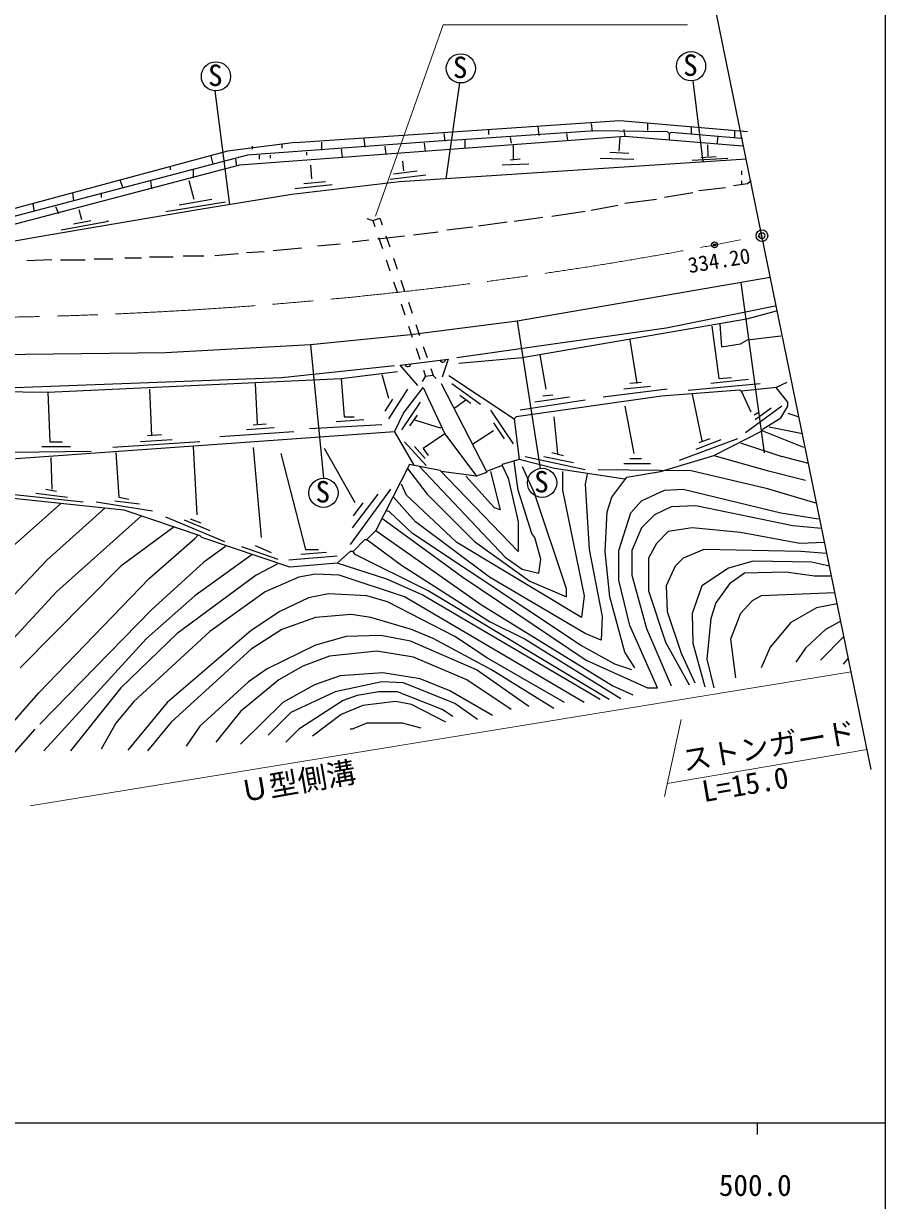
# Model space of a CAD drawing. Units: millimetres, scale not verified. Extents: x 40000 to 680000, y 20000 to 380000.
# Drawn here: x 505148 to 579000, y 198357 to 299199 of the extents above; entities that cross this region are included whole.
import ezdxf
from ezdxf.enums import TextEntityAlignment as Align

# ---------------------------------------------------------------- set-up
doc = ezdxf.new("R2010")
doc.units = ezdxf.units.MM
doc.header["$LTSCALE"] = 1000
doc.header["$PDMODE"] = 32
doc.header["$PDSIZE"] = 500
doc.linetypes.add('CHAIN', pattern=[18.5, 12, -1.5, 3.5, -1.5])
for name, color, linetype, lineweight in [('M-BGD', 7, 'Continuous', 25), ('M-BMK', 2, 'CHAIN', 13), ('M-BMK-SRVR', 3, 'Continuous', 25), ('M-STR-HTXT', 7, 'Continuous', 13), ('M-TTL-BAND', 7, 'Continuous', 25)]:
    doc.layers.add(name, color=color, linetype=linetype, lineweight=lineweight)
doc.layers.add('M-OTRS', color=6, linetype='Continuous')
doc.styles.add('ＭＳ ゴシック', font='')
doc.styles.get('ＭＳ ゴシック').set_extended_font_data('MS Gothic')

msp = doc.modelspace()

# ---------------------------------------------------------------- linework, layer by layer
at = {"layer": 'M-BGD'}
for p, q in [((542493, 294112), (541319, 285897)), ((562494, 294298), (563355, 287340)), ((521531, 293427), (522809, 283678)), ((528421, 289009), (556244, 290887)), ((553789, 290633), (553873, 289955)), ((556244, 290887), (567166, 289955)), ((558615, 290633), (558615, 290040)), ((556667, 289532), (523647, 287077)), ((541173, 289786), (541258, 289109)), ((541851, 289193), (554127, 290040)), ((544983, 290125), (544983, 289701)), ((546846, 289447), (546931, 288939)), ((549217, 290379), (549301, 289617)), ((551672, 289786), (551757, 289193)), ((554127, 290040), (560308, 289955)), ((556244, 289447), (556159, 288262)), ((556583, 290125), (556667, 289532)), ((566743, 288685), (556667, 289532)), ((560308, 289955), (560477, 289786)), ((560647, 289871), (560477, 289786)), ((560477, 289786), (560477, 289193)), ((566658, 289363), (560647, 289871)), ((562340, 290294), (562340, 289701)), ((564626, 289532), (564563, 288869)), ((566065, 290040), (566065, 289447)), ((566573, 289447), (566743, 289278)), ((528421, 289009), (522631, 288262)), ((541851, 289193), (524325, 287923)), ((524748, 288685), (524748, 288431)), ((527288, 288855), (527288, 288516)), ((530675, 289024), (530675, 288347)), ((532368, 288431), (532453, 287754)), ((534315, 289363), (534400, 288601)), ((536093, 288685), (536178, 288008)), ((539480, 288939), (539565, 288262)), ((542951, 289193), (542951, 288516)), ((547100, 288770), (547100, 287500)), ((563815, 287836), (563791, 288820)), ((524325, 287923), (496977, 280727)), ((522631, 288262), (498417, 281743)), ((521192, 287839), (521361, 287161)), ((523309, 287585), (523393, 286992)), ((525341, 287923), (525341, 287585)), ((526272, 287923), (526272, 287669)), ((529405, 288177), (529405, 287923)), ((567081, 287585), (537363, 285637)), ((537617, 287415), (537702, 286569)), ((547693, 287585), (546846, 287500)), ((554551, 287669), (557429, 287585)), ((555397, 288177), (557006, 288093)), ((562424, 287502), (565490, 287666)), ((563194, 287735), (564494, 287801)), ((523647, 287077), (496977, 280049)), ((517721, 286907), (517721, 286653)), ((519668, 286738), (519668, 285976)), ((529743, 287077), (529828, 285891)), ((536855, 286315), (538887, 286569)), ((548455, 287161), (546169, 287077)), ((566658, 286569), (566658, 286230)), ((513403, 285807), (513657, 285129)), ((516027, 285722), (516112, 285045)), ((519759, 284123), (519349, 285727)), ((537363, 285637), (528135, 284537)), ((531606, 285383), (528389, 285045)), ((531013, 285637), (529151, 285468)), ((536552, 285864), (539619, 286237)), ((567166, 285468), (565981, 285299)), ((566658, 285722), (566658, 285468)), ((567505, 285722), (567166, 285468)), ((509339, 284706), (509423, 284029)), ((511794, 284706), (511794, 284283)), ((528135, 284537), (520261, 283267)), ((562509, 284706), (560054, 284283)), ((565303, 285129), (563017, 284875)), ((505952, 283775), (506037, 283182)), ((507899, 283521), (508153, 282928)), ((517348, 283094), (522438, 283936)), ((518471, 283667), (521268, 284158)), ((556075, 283605), (553789, 283182)), ((559377, 284113), (556667, 283775)), ((520261, 283267), (507307, 281065)), ((510131, 282371), (509920, 283249)), ((534569, 282505), (535077, 282335)), ((535077, 282335), (535681, 282536)), ((535681, 282536), (535880, 281947)), ((549640, 282589), (547185, 282251)), ((553281, 283097), (550402, 282674)), ((508364, 281517), (512436, 282277)), ((509429, 282032), (510915, 282324)), ((512436, 282277), (512269, 282246)), ((535077, 282335), (535256, 281806)), ((543629, 281743), (541427, 281489)), ((546592, 282166), (544137, 281827)), ((507307, 281065), (494691, 278864)), ((534739, 280642), (533299, 280473)), ((537787, 280981), (535501, 280727)), ((535576, 280859), (535897, 279912)), ((536200, 281000), (536520, 280053)), ((540665, 281319), (538549, 281065)), ((523563, 279457), (521531, 279287)), ((525764, 279626), (524240, 279541)), ((528981, 279965), (526526, 279711)), ((532283, 280303), (530336, 280134)), ((507561, 278949), (505444, 278864)), ((508323, 278949), (510439, 278949)), ((511201, 279033), (512810, 279033)), ((513826, 279118), (515265, 279118)), ((515943, 279203), (517975, 279203)), ((518821, 279287), (520599, 279287)), ((536217, 278964), (536537, 278017)), ((536841, 279105), (537161, 278158)), ((569113, 277425), (547439, 273699)), ((536857, 277070), (537177, 276122)), ((537481, 277211), (537801, 276263)), ((566612, 276995), (568618, 262411)), ((538121, 275316), (538442, 274369)), ((537498, 275175), (537818, 274228)), ((569537, 274969), (560223, 273107)), ((569621, 274546), (567081, 273869)), ((547439, 273699), (538295, 272514)), ((538762, 273421), (539082, 272474)), ((547439, 273699), (549424, 261086)), ((567081, 273869), (547862, 270567)), ((564795, 273445), (564965, 271498)), ((538295, 272514), (529743, 271667)), ((538138, 273280), (538458, 272333)), ((560223, 273107), (542274, 270567)), ((564118, 273276), (564711, 268789)), ((567166, 272091), (570045, 272429)), ((529743, 271667), (517297, 270990)), ((529743, 271667), (530844, 260237)), ((538779, 271386), (539099, 270438)), ((539402, 271527), (539723, 270579)), ((557091, 272091), (557683, 268365)), ((564965, 271498), (566573, 271752)), ((566573, 271752), (567166, 272091)), ((517297, 270990), (491389, 270651)), ((547862, 270567), (542443, 270059)), ((549386, 270821), (549894, 267857)), ((527288, 268873), (536940, 269889)), ((532368, 268789), (537194, 269381)), ((539419, 269491), (539598, 268962)), ((540043, 269632), (540242, 269043)), ((504428, 268027), (527288, 268873)), ((507222, 267603), (532368, 268789)), ((525002, 268365), (525171, 264894)), ((532368, 268789), (532622, 265487)), ((535839, 269127), (536432, 267095)), ((539565, 268958), (539311, 268535)), ((540242, 269043), (539565, 268958)), ((540242, 269043), (540496, 268789)), ((540919, 268365), (544814, 260830)), ((541597, 269043), (547185, 265317)), ((541851, 268365), (544306, 266587)), ((558107, 268450), (557091, 268365)), ((562086, 267773), (568267, 268365)), ((567251, 268704), (564033, 268365)), ((564711, 268789), (565811, 268873)), ((570553, 268450), (569621, 268027)), ((483261, 268027), (507222, 267603)), ((507222, 267603), (507391, 263370)), ((515943, 267857), (516112, 263878)), ((538041, 267857), (536432, 265317)), ((537702, 265825), (539395, 268027)), ((539395, 268027), (541258, 264047)), ((542528, 267349), (543459, 266672)), ((559800, 267265), (547354, 265487)), ((550487, 267349), (549640, 267265)), ((560308, 267857), (554805, 267180)), ((558869, 268111), (556583, 267857)), ((566489, 267773), (559800, 267265)), ((562425, 267434), (563271, 263455)), ((566658, 267688), (566489, 267773)), ((569621, 268027), (566658, 267688)), ((567505, 265910), (566658, 267688)), ((570637, 266757), (569621, 268027)), ((536771, 267011), (536093, 265995)), ((539141, 266757), (537533, 264386)), ((543036, 266926), (542105, 266249)), ((553281, 266926), (547693, 266079)), ((551926, 267180), (548963, 266757)), ((556667, 266418), (557429, 262354)), ((570129, 266418), (566997, 264132)), ((569198, 266249), (567843, 265233)), ((570045, 265402), (570637, 266418)), ((570637, 266418), (570637, 266757)), ((534315, 265233), (531945, 265063)), ((532622, 265487), (533469, 265487)), ((536940, 264217), (537702, 265825)), ((538887, 265656), (538210, 264725)), ((538633, 265233), (540835, 264555)), ((545153, 266079), (547100, 263201)), ((547354, 265487), (547185, 265317)), ((547185, 265317), (547608, 261846)), ((550571, 265487), (550910, 262354)), ((568182, 265910), (567759, 265656)), ((568521, 264471), (570045, 265402)), ((570637, 265825), (571569, 265487)), ((536940, 264217), (497909, 261423)), ((528304, 264217), (521954, 263793)), ((526611, 264555), (524240, 264386)), ((524833, 264809), (525933, 264894)), ((535839, 264809), (529659, 264471)), ((536940, 264217), (538591, 261349)), ((540835, 264555), (541004, 264640)), ((545407, 264301), (543629, 263116)), ((545407, 264979), (546338, 263624)), ((564287, 262185), (568436, 264301)), ((568436, 264301), (568521, 264471)), ((571992, 262862), (568436, 264301)), ((569029, 264640), (571880, 264086)), ((507391, 263370), (508492, 263370)), ((520261, 263370), (512810, 262862)), ((517890, 263539), (515181, 263370)), ((516959, 263963), (515773, 263878)), ((537787, 263370), (539649, 261338)), ((541258, 264047), (539395, 262777)), ((541258, 264047), (543967, 260407)), ((566319, 263624), (561324, 261761)), ((564880, 263539), (562763, 262693)), ((563949, 263624), (563017, 263285)), ((566573, 263285), (570129, 262100)), ((510947, 262523), (504259, 262439)), ((506714, 262947), (509169, 262947)), ((513064, 262439), (513318, 258629)), ((519668, 262947), (520007, 257105)), ((524833, 262862), (525510, 255157)), ((527203, 262354), (529320, 254141)), ((533553, 258121), (530929, 262777)), ((538633, 262947), (539565, 261931)), ((539395, 262777), (539819, 262185)), ((550402, 262439), (551418, 262185)), ((507476, 262015), (507561, 259306)), ((538210, 261423), (535331, 255750)), ((540835, 260915), (538210, 261423)), ((539080, 261254), (546423, 253464)), ((546169, 261338), (544814, 260830)), ((547608, 261846), (546169, 261423)), ((546169, 261423), (546169, 261338)), ((546169, 261338), (546677, 260237)), ((547523, 259221), (547185, 261677)), ((550656, 261084), (547608, 261846)), ((547862, 261253), (548455, 259983)), ((548116, 262100), (553281, 260999)), ((549725, 262100), (552265, 261592)), ((556583, 261507), (558869, 261507)), ((557091, 261931), (558107, 261931)), ((559715, 260830), (564287, 262185)), ((564287, 262185), (568859, 260915)), ((572415, 261507), (570129, 262100)), ((538041, 261084), (539734, 258883)), ((547523, 253972), (540835, 260915)), ((543967, 260407), (540919, 260830)), ((545491, 257697), (543036, 260407)), ((544814, 260745), (543967, 260407)), ((544814, 260830), (544814, 260745)), ((545153, 260830), (545999, 257528)), ((546677, 260237), (547523, 256512)), ((556667, 260153), (550656, 261084)), ((551333, 260830), (551333, 259221)), ((553450, 260576), (553281, 259729)), ((554381, 260999), (562340, 260915)), ((555567, 258629), (556837, 260322)), ((556837, 260322), (559715, 260830)), ((562340, 260915), (568775, 259391)), ((568859, 260915), (572161, 260068)), ((507053, 259306), (507984, 259137)), ((536601, 259306), (533130, 254565)), ((537956, 258798), (537533, 259729)), ((548709, 255496), (547523, 259221)), ((548455, 259983), (548963, 258883)), ((551333, 259221), (553196, 250162)), ((553281, 259729), (553619, 254141)), ((558107, 258290), (560054, 259221)), ((560054, 259221), (561663, 259306)), ((561663, 259306), (570045, 257274)), ((568775, 259391), (573008, 258121)), ((501719, 258798), (513741, 257528)), ((504089, 258883), (510270, 258205)), ((506206, 258967), (508915, 258629)), ((511371, 258205), (516197, 257443)), ((512979, 258290), (515096, 258036)), ((513318, 258629), (514165, 258459)), ((535501, 258883), (533299, 256004)), ((538718, 256512), (536855, 258629)), ((542274, 254734), (537956, 258798)), ((539734, 258883), (543798, 254819)), ((551672, 250755), (548963, 258883)), ((555143, 257359), (555567, 258629)), ((557175, 257274), (558107, 258290)), ((508323, 258036), (503920, 254141)), ((512133, 257697), (507137, 253210)), ((513741, 257528), (520261, 255327)), ((534231, 258121), (533384, 257020)), ((536517, 257359), (536263, 257443)), ((538464, 255496), (536517, 257359)), ((545999, 257528), (545491, 257697)), ((554974, 253972), (555143, 257359)), ((556159, 254057), (557175, 257274)), ((560647, 257782), (559207, 257105)), ((562763, 257867), (560647, 257782)), ((571061, 256173), (562763, 257867)), ((570045, 257274), (573262, 256766)), ((515253, 257018), (507984, 250501)), ((517297, 256935), (522377, 254819)), ((518906, 256681), (521107, 255750)), ((519414, 256766), (520345, 256427)), ((535924, 256766), (542782, 251771)), ((545068, 251771), (538718, 256512)), ((547523, 256512), (547523, 253972)), ((559207, 257105), (558107, 256004)), ((573516, 255919), (571061, 256173)), ((518042, 256076), (513487, 252702)), ((519837, 255073), (520115, 255376)), ((520430, 255157), (520261, 255327)), ((527965, 252617), (520430, 255157)), ((535331, 255750), (534569, 254988)), ((535331, 255750), (544391, 249400)), ((552857, 245929), (538464, 255496)), ((548963, 255157), (548709, 255496)), ((549471, 253295), (548963, 255157)), ((558107, 256004), (557260, 254057)), ((560393, 255665), (559377, 254649)), ((562425, 256004), (560393, 255665)), ((566573, 255581), (562425, 256004)), ((571653, 254649), (566573, 255581)), ((515943, 251686), (519837, 255073)), ((522462, 254395), (520599, 253041)), ((523817, 254395), (526949, 253295)), ((525002, 254480), (526357, 253887)), ((529320, 254141), (530421, 254141)), ((533384, 253972), (534400, 254988)), ((534400, 254988), (534569, 254988)), ((534569, 254988), (537533, 252787)), ((552942, 248299), (542274, 254734)), ((543798, 254819), (548539, 251432)), ((553619, 254141), (554720, 248384)), ((559377, 254649), (558699, 253379)), ((563441, 254141), (561663, 253379)), ((571738, 253972), (563441, 254141)), ((573770, 254734), (571653, 254649)), ((507137, 253210), (491897, 237123)), ((524725, 253710), (519837, 250162)), ((532029, 253549), (527881, 253210)), ((531098, 253887), (528897, 253718)), ((533130, 253972), (532029, 252956)), ((533384, 253972), (533130, 253972)), ((533553, 253718), (533384, 253972)), ((539819, 250585), (533553, 253718)), ((546423, 253464), (547862, 252448)), ((549301, 252109), (549471, 253295)), ((555397, 250077), (554974, 253972)), ((556159, 251517), (556159, 254057)), ((557260, 254057), (557260, 251940)), ((558699, 253379), (558699, 250585)), ((561663, 253379), (560985, 252702)), ((567674, 253125), (565557, 252533)), ((572669, 253041), (567674, 253125)), ((573939, 253803), (571738, 253972)), ((513487, 252702), (504851, 243981)), ((520599, 253041), (516112, 248977)), ((526865, 252871), (525087, 251940)), ((532029, 252956), (527965, 252617)), ((536263, 251601), (532029, 252956)), ((537533, 252787), (545068, 247961)), ((547862, 252448), (549301, 252109)), ((560985, 252702), (560223, 251009)), ((565557, 252533), (563271, 251009)), ((566912, 252109), (565642, 251178)), ((570468, 252194), (566912, 252109)), ((572923, 251855), (570468, 252194)), ((574193, 252702), (572669, 253041)), ((506460, 241865), (515943, 251686)), ((525087, 251940), (518313, 246945)), ((528727, 251771), (525849, 250501)), ((530167, 252025), (528727, 251771)), ((532199, 251940), (530167, 252025)), ((537787, 250077), (532199, 251940)), ((539311, 250247), (536263, 251601)), ((542782, 251771), (553365, 244659)), ((553281, 246945), (545068, 251771)), ((548539, 251432), (551672, 250077)), ((557091, 247622), (556159, 251517)), ((557260, 251940), (558530, 247368)), ((565642, 251178), (564457, 249569)), ((574363, 251855), (572923, 251855)), ((507984, 250501), (502565, 244659)), ((519837, 250162), (515689, 246521)), ((525849, 250501), (521107, 247114)), ((531267, 250331), (529574, 249993)), ((534569, 250162), (531267, 250331)), ((536347, 249654), (534569, 250162)), ((554551, 241272), (539311, 250247)), ((555313, 241272), (539819, 250585)), ((551672, 250077), (551672, 250755)), ((553196, 250162), (552942, 248299)), ((558699, 250585), (560139, 246183)), ((560223, 251009), (560308, 248807)), ((563271, 251009), (562425, 248638)), ((568351, 250162), (567589, 249739)), ((574675, 250418), (568351, 250162)), ((529574, 249993), (527119, 248807)), ((542105, 246691), (536347, 249654)), ((553196, 241018), (537787, 250077)), ((544391, 249400), (555651, 242457)), ((556667, 245336), (555397, 250077)), ((564457, 249569), (564033, 248215)), ((567589, 249739), (566573, 248638)), ((573093, 249146), (570891, 247876)), ((574869, 249469), (573093, 249146)), ((516112, 248977), (506545, 239155)), ((527119, 248807), (524663, 247199)), ((530167, 248299), (527288, 247283)), ((533215, 248553), (530167, 248299)), ((534908, 248299), (533215, 248553)), ((538379, 247283), (534908, 248299)), ((554720, 248384), (554635, 246352)), ((560308, 248807), (561493, 245251)), ((562425, 248638), (562509, 246098)), ((564033, 248215), (563695, 244743)), ((566573, 248638), (565727, 246437)), ((521107, 247114), (514588, 241103)), ((524663, 247199), (517467, 241018)), ((527288, 247283), (524663, 245590)), ((540242, 246521), (538379, 247283)), ((545068, 247961), (548116, 246437)), ((559461, 242288), (557091, 247622)), ((558530, 247368), (560647, 242457)), ((570891, 247876), (569113, 245759)), ((573855, 247283), (572161, 245675)), ((575172, 247986), (573855, 247283)), ((515689, 246521), (506883, 236869)), ((518313, 246945), (513487, 242288)), ((532791, 246691), (530167, 245929)), ((535755, 246775), (532791, 246691)), ((538295, 246267), (535755, 246775)), ((543967, 243812), (538295, 246267)), ((545237, 243812), (540242, 246521)), ((544899, 244828), (542105, 246691)), ((548116, 246437), (556329, 241357)), ((554635, 246352), (553281, 246945)), ((560139, 246183), (562171, 242542)), ((562509, 246098), (563525, 242373)), ((565727, 246437), (566150, 243135)), ((575442, 246669), (573431, 244659)), ((524663, 245590), (517805, 239325)), ((530167, 245929), (526018, 243897)), ((535416, 245421), (531352, 244997)), ((538549, 244913), (535416, 245421)), ((555821, 244320), (552857, 245929)), ((557514, 243981), (556667, 245336)), ((561493, 245251), (562679, 242711)), ((569113, 245759), (568351, 243981)), ((572161, 245675), (571315, 244489)), ((529066, 244151), (527034, 242965)), ((531352, 244997), (529066, 244151)), ((543121, 242965), (538549, 244913)), ((551503, 241018), (544899, 244828)), ((553365, 244659), (558615, 242288)), ((557260, 243812), (555821, 244320)), ((563695, 244743), (564287, 242288)), ((575802, 244828), (575379, 244320)), ((526018, 243897), (524409, 242796)), ((532283, 243304), (530082, 242542)), ((535924, 243558), (532283, 243304)), ((539141, 243050), (535924, 243558)), ((541681, 242034), (539141, 243050)), ((548455, 240679), (543967, 243812)), ((550571, 240510), (545237, 243812)), ((513487, 242288), (509169, 236869)), ((524409, 242796), (520261, 238986)), ((527034, 242965), (523732, 240256)), ((530082, 242542), (527373, 241018)), ((535839, 242796), (531860, 241949)), ((537702, 242711), (535839, 242796)), ((542105, 240933), (537702, 242711)), ((545322, 239917), (541681, 242034)), ((546931, 240425), (543121, 242965)), ((555651, 242457), (557345, 241695)), ((558615, 242288), (559461, 242288)), ((502396, 237208), (506460, 241865)), ((514588, 241103), (513064, 239240)), ((517467, 241018), (514080, 236954)), ((527373, 241018), (523732, 237462)), ((531860, 241949), (528050, 240171)), ((532537, 241187), (528727, 238732)), ((533723, 241611), (532537, 241187)), ((535585, 241949), (533723, 241611)), ((537025, 241103), (534231, 240764)), ((537194, 241949), (535585, 241949)), ((538379, 240849), (537025, 241103)), ((541004, 240425), (537194, 241949)), ((523732, 240256), (521615, 237631)), ((528050, 240171), (526103, 238224)), ((534231, 240764), (532368, 240002)), ((541343, 239325), (538379, 240849)), ((541935, 239833), (541004, 240425)), ((544052, 239579), (542105, 240933)), ((513064, 239240), (511794, 237039)), ((517805, 239325), (515773, 236869)), ((532368, 240002), (529913, 238139)), ((534569, 239240), (533299, 238732)), ((537617, 239240), (534569, 239240)), ((539226, 238817), (537617, 239240)), ((506121, 238732), (504259, 236615)), ((520261, 238986), (519075, 237293)), ((528727, 238732), (527627, 237631)), ((533299, 238732), (533130, 238732))]:
    msp.add_line(p, q, dxfattribs=at)
msp.add_lwpolyline([(538924, 268191), (537405, 269929), (541541, 270450), (541026, 268905)], dxfattribs=at)
for centre, radius in [((542615, 295356), 1250), ((562344, 295539), 1250), ((521632, 294673), 1250), ((564355, 280231), 100), ((564355, 280231), 80), ((564355, 280231), 60), ((564355, 280231), 40), ((564355, 280231), 20), ((564355, 280231), 20), ((530844, 258987), 1250), ((549579, 259846), 1250)]:
    msp.add_circle(centre, radius, dxfattribs=at)
for centre in [(541062, 270446), (538085, 270071)]:
    msp.add_arc(centre, 256, 199.86525, 354.50448, dxfattribs=at)
msp.add_point((564355, 280231), dxfattribs=at)
at = {"layer": 'M-BMK'}
msp.add_arc((497645, 633458), 359472, 269.50175, 281.35437, dxfattribs=at)
at = {"layer": 'M-BMK-SRVR'}
for p, q in [((568417, 281022), (558883, 327645)), ((577769, 235288), (568417, 281022))]:
    msp.add_line(p, q, dxfattribs=at)
msp.add_circle((568417, 281022), 500, dxfattribs=at)
msp.add_point((568417, 281022), dxfattribs=at)
at = {"layer": 'M-OTRS'}
msp.add_point((568417, 281022), dxfattribs=at)
at = {"layer": 'M-STR-HTXT'}
for p, q in [((541089, 299099), (535300, 282705)), ((541089, 299099), (562045, 299099)), ((576060, 243643), (505712, 232178)), ((561493, 239579), (560071, 232975)), ((560308, 234075), (577421, 236986))]:
    msp.add_line(p, q, dxfattribs=at)
at = {"layer": 'M-TTL-BAND'}
for p, q in [((579000, 20000), (579000, 370000)), ((40000, 205000), (579000, 205000)), ((568000, 205000), (568000, 204000))]:
    msp.add_line(p, q, dxfattribs=at)

# ---------------------------------------------------------------- texts
at = {"layer": 'M-BGD', "style": 'ＭＳ ゴシック'}
for p in [(561665, 294165), (520954, 293299), (541936, 293982), (548900, 258472), (530165, 257614)]:
    msp.add_text('S', height=1833, dxfattribs=at).set_placement(p, align=Align.BOTTOM_LEFT)
msp.add_text('334.20', height=1320, rotation=9.417, dxfattribs=at).set_placement((562257, 277415), align=Align.BOTTOM_LEFT)
at = {"layer": 'M-STR-HTXT', "style": 'ＭＳ ゴシック'}
for s, rotation, p in [('ストンガード', 9.654, (561857, 234599)), ('Ｕ型側溝', 10.096, (523989, 231934)), ('L=15.0', 9.654, (563540, 231944))]:
    msp.add_text(s, height=1833, rotation=rotation, dxfattribs=at).set_placement(p, align=Align.BOTTOM_LEFT)
at = {"layer": 'M-TTL-BAND', "style": 'ＭＳ ゴシック'}
msp.add_text('500.0', height=1833, dxfattribs=at).set_placement((567844, 198195), align=Align.BOTTOM_CENTER)

doc.saveas('drawing.dxf')
